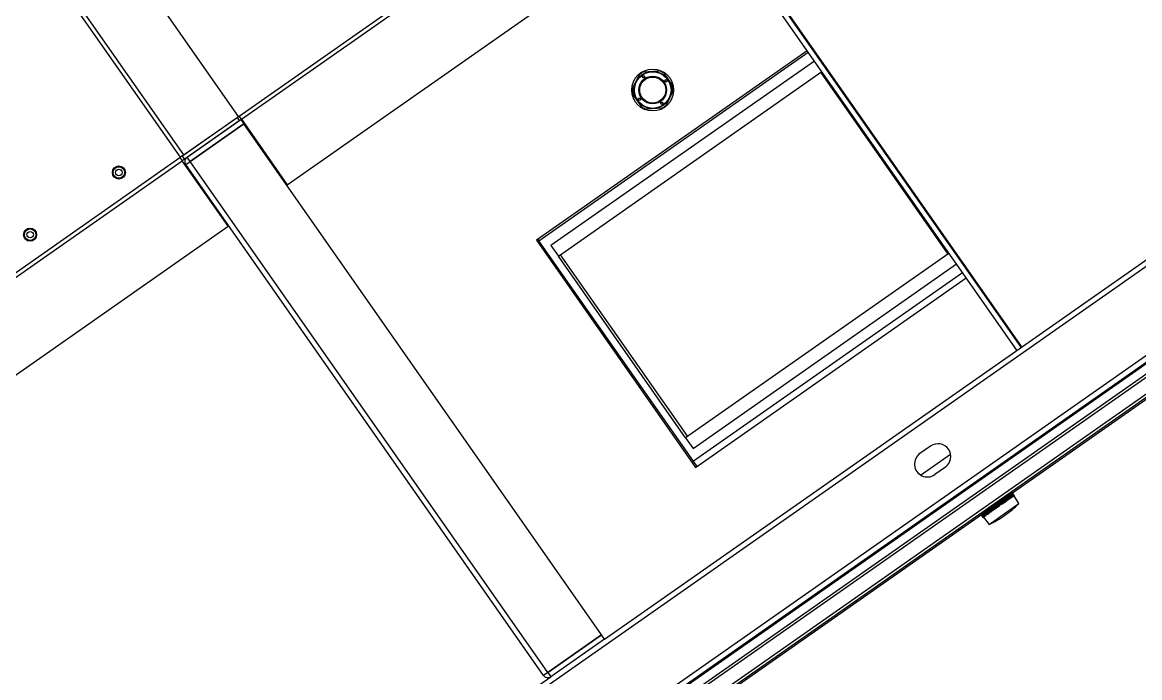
# Model space of a CAD drawing. Header units: millimetres. Extents: x 152904052 to 153933663, y 538271515 to 539240469.
# Drawn here: x 153340539 to 153341405, y 538937604 to 538938112 of the extents above; entities that cross this region are included whole.
import ezdxf

# ---------------------------------------------------------------- set-up
doc = ezdxf.new("R2010")
doc.units = ezdxf.units.MM
doc.layers.add('POWR', color=5, linetype='Continuous')

msp = doc.modelspace()

# ---------------------------------------------------------------- linework, layer by layer
at = {"layer": 'POWR', "color": 7}
for p, q in [((153340707.28, 538938039.05), (153341551.83, 538938630.4)), ((153340709.06, 538938036.51), (153341553.6, 538938627.86)), ((153340744.56, 538937985.8), (153341589.11, 538938577.16)), ((153340706.87, 538938038.76), (153340520.11, 538938305.47)), ((153340661.82, 538938007.21), (153340475.1, 538938273.87)), ((153340664.36, 538938008.99), (153340477.6, 538938275.71)), ((153340072.6, 538936985.83), (153341868.18, 538938243.11)), ((153340990.56, 538937633.61), (153341836.34, 538938225.82)), ((153341310.24, 538937857.44), (153341063.83, 538938209.35)), ((153341313.51, 538937859.74), (153341067.1, 538938211.65)), ((153341067.51, 538938211.93), (153341313.92, 538937860.03)), ((153340122.38, 538936951.35), (153341883.55, 538938184.54)), ((153341014.32, 538937561.68), (153341905.97, 538938186.16)), ((153341015.47, 538937560.04), (153341907.12, 538938184.52)), ((153340124.73, 538936947.99), (153341885.91, 538938181.18)), ((153341915.59, 538938177.14), (153341019.51, 538937549.56)), ((153341882.5, 538938177.33), (153341032.63, 538937582.25)), ((153341915.08, 538938174.22), (153341022.43, 538937549.04)), ((153341823.79, 538938108.63), (153341306.89, 538937746.69)), ((153341147.63, 538938089.67), (153340937.8, 538937942.75)), ((153340939.75, 538937942.41), (153341148.43, 538938088.53)), ((153341153.25, 538938081.65), (153340949.07, 538937938.68)), ((153340954.81, 538937930.49), (153341158.98, 538938073.45)), ((153341012.25, 538938060.01), (153341017.37, 538938070.82)), ((153341020.79, 538938073.17), (153341032.71, 538938074.13)), ((153341036.45, 538938072.35), (153341043.24, 538938062.51)), ((153341256.94, 538937932.07), (153341158.29, 538938072.97)), ((153341019.37, 538938046.04), (153341012.58, 538938055.88)), ((153341043.57, 538938058.38), (153341038.44, 538938047.57)), ((153341035.03, 538938045.22), (153341023.11, 538938044.26)), ((153340663.05, 538938008.07), (153340705.64, 538938037.9)), ((153340664.36, 538938008.99), (153340706.87, 538938038.76)), ((153340666.9, 538938007.11), (153340708.59, 538938036.3)), ((153340705.64, 538938037.9), (153340707.36, 538938035.44)), ((153340706.87, 538938038.76), (153340707.28, 538938039.05)), ((153340709.06, 538938036.51), (153340707.28, 538938039.05)), ((153340708.59, 538938036.3), (153340709, 538938036.59)), ((153340708.59, 538938036.3), (153340710.89, 538938033.02)), ((153340709.06, 538938036.51), (153340744.56, 538937985.8)), ((153340664.77, 538938005.62), (153340707.36, 538938035.44)), ((153340669.19, 538938003.83), (153340710.89, 538938033.02)), ((153340710.94, 538938032.94), (153340669.25, 538938003.75)), ((153340988.21, 538937636.96), (153340710.94, 538938032.94)), ((153340686.61, 538938015.91), (153340686.56, 538938015.99)), ((153340686.72, 538938016.1), (153340686.78, 538938016.02)), ((153340688.36, 538938017.25), (153340688.42, 538938017.17)), ((153340690.05, 538938018.32), (153340690, 538938018.4)), ((153340690.16, 538938018.51), (153340690.22, 538938018.43)), ((153339816.86, 538937415.57), (153340661.41, 538938006.93)), ((153339818.64, 538937413.03), (153340663.19, 538938004.39)), ((153340661.41, 538938006.93), (153340661.82, 538938007.21)), ((153340661.41, 538938006.93), (153340663.19, 538938004.39)), ((153340663.05, 538938008.07), (153340661.82, 538938007.21)), ((153340663.05, 538938008.07), (153340664.77, 538938005.62)), ((153340663.13, 538938004.47), (153340664.77, 538938005.62)), ((153340698.69, 538937953.68), (153340663.19, 538938004.39)), ((153340665.89, 538938001.4), (153340669.25, 538938003.75)), ((153340943.16, 538937605.42), (153340665.89, 538938001.4)), ((153340669.19, 538938003.83), (153340666.9, 538938007.11)), ((153340946.51, 538937607.77), (153340669.25, 538938003.75)), ((153339854.14, 538937362.32), (153340698.69, 538937953.68)), ((153340937.8, 538937942.75), (153341061.12, 538937766.63)), ((153340938.6, 538937941.61), (153340939.75, 538937942.41)), ((153340938.95, 538937943.56), (153340939.75, 538937942.41)), ((153341059.51, 538937771.37), (153340939.75, 538937942.41)), ((153340949.07, 538937938.68), (153340954.81, 538937930.49)), ((153341257.64, 538937932.56), (153341053.46, 538937789.6)), ((153341053.46, 538937789.6), (153340954.81, 538937930.49)), ((153340956.12, 538937931.41), (153341054.78, 538937790.51)), ((153341059.2, 538937781.41), (153341263.37, 538937924.37)), ((153341268.19, 538937917.49), (153341059.51, 538937771.37)), ((153341061.12, 538937766.63), (153341270.95, 538937913.56)), ((153341384.42, 538937802.44), (153341384.36, 538937802.53)), ((153341389.03, 538937805.67), (153341388.97, 538937805.76)), ((153341390.5, 538937806.71), (153341390.45, 538937806.79)), ((153341391.56, 538937807.45), (153341391.5, 538937807.53)), ((153341393.58, 538937808.86), (153341393.52, 538937808.94)), ((153341371.59, 538937793.46), (153341371.53, 538937793.54)), ((153341373.87, 538937795.05), (153341373.81, 538937795.13)), ((153341376.71, 538937797.04), (153341376.65, 538937797.12)), ((153341053.46, 538937789.6), (153341059.2, 538937781.41)), ((153341364.53, 538937788.52), (153341364.48, 538937788.6)), ((153341366.65, 538937790), (153341366.59, 538937790.08)), ((153341368.25, 538937791.12), (153341368.19, 538937791.2)), ((153341369.48, 538937791.98), (153341369.42, 538937792.06)), ((153341370.54, 538937792.72), (153341370.48, 538937792.8)), ((153341243.34, 538937783.14), (153341235.15, 538937777.4)), ((153341235.6, 538937760.72), (153341258.86, 538937777.01)), ((153341351.79, 538937779.59), (153341351.73, 538937779.67)), ((153341358.93, 538937784.59), (153341358.88, 538937784.68)), ((153341058.37, 538937770.57), (153341059.51, 538937771.37)), ((153341062.27, 538937767.44), (153341059.51, 538937771.37)), ((153341336.84, 538937769.12), (153341336.78, 538937769.2)), ((153341337.94, 538937769.89), (153341337.89, 538937769.98)), ((153341344.65, 538937774.59), (153341344.59, 538937774.67)), ((153341254.81, 538937766.75), (153341246.62, 538937761.02)), ((153341325.87, 538937761.44), (153341325.81, 538937761.52)), ((153341326.97, 538937762.21), (153341326.91, 538937762.29)), ((153341327.94, 538937762.89), (153341327.88, 538937762.97)), ((153341329.63, 538937764.07), (153341329.57, 538937764.15)), ((153341330.85, 538937764.93), (153341330.79, 538937765.01)), ((153341331.91, 538937765.66), (153341331.85, 538937765.75)), ((153341332.96, 538937766.4), (153341332.9, 538937766.49)), ((153341309.75, 538937750.15), (153341309.69, 538937750.23)), ((153341312.02, 538937751.74), (153341311.96, 538937751.82)), ((153341314.29, 538937753.33), (153341314.24, 538937753.41)), ((153341315.99, 538937754.52), (153341315.93, 538937754.6)), ((153341316.96, 538937755.19), (153341316.9, 538937755.28)), ((153341318.06, 538937755.97), (153341318, 538937756.05)), ((153341319.16, 538937756.74), (153341319.1, 538937756.82)), ((153341299.33, 538937738.46), (153341297.24, 538937741.51)), ((153341297.27, 538937741.53), (153341299.39, 538937738.5)), ((153341299.59, 538937738.64), (153341297.47, 538937741.67)), ((153341300.12, 538937739.01), (153341298.03, 538937742.06)), ((153341298.07, 538937742.09), (153341300.2, 538937739.06)), ((153341300.39, 538937739.2), (153341298.27, 538937742.23)), ((153341300.89, 538937739.55), (153341298.81, 538937742.61)), ((153341298.86, 538937742.64), (153341300.98, 538937739.61)), ((153341301.17, 538937739.74), (153341299.05, 538937742.77)), ((153341299.46, 538937742.94), (153341299.4, 538937743.02)), ((153341301.63, 538937740.07), (153341299.56, 538937743.13)), ((153341299.62, 538937743.17), (153341301.74, 538937740.14)), ((153341301.92, 538937740.27), (153341299.8, 538937743.3)), ((153341302.35, 538937740.57), (153341300.29, 538937743.64)), ((153341300.35, 538937743.69), (153341302.47, 538937740.66)), ((153341300.53, 538937743.81), (153341302.65, 538937740.78)), ((153341303.04, 538937741.06), (153341300.98, 538937744.13)), ((153341301.06, 538937744.18), (153341303.18, 538937741.15)), ((153341301.22, 538937744.3), (153341303.34, 538937741.27)), ((153341303.7, 538937741.52), (153341301.65, 538937744.59)), ((153341301.72, 538937744.65), (153341303.85, 538937741.62)), ((153341301.88, 538937744.76), (153341304, 538937741.73)), ((153341304.32, 538937741.95), (153341302.27, 538937745.03)), ((153341302.36, 538937745.09), (153341304.48, 538937742.06)), ((153341304.63, 538937742.17), (153341302.51, 538937745.2)), ((153341304.9, 538937742.36), (153341302.86, 538937745.44)), ((153341302.95, 538937745.51), (153341305.07, 538937742.48)), ((153341303.09, 538937745.6), (153341305.21, 538937742.57)), ((153341305.44, 538937742.74), (153341303.4, 538937745.82)), ((153341303.5, 538937745.89), (153341305.62, 538937742.86)), ((153341305.75, 538937742.95), (153341303.63, 538937745.98)), ((153341303.85, 538937741.62), (153341303.7, 538937741.52)), ((153341304, 538937741.73), (153341303.85, 538937741.62)), ((153341305.94, 538937743.08), (153341303.9, 538937746.17)), ((153341304, 538937746.24), (153341306.12, 538937743.21)), ((153341304.12, 538937746.33), (153341306.24, 538937743.29)), ((153341304.48, 538937742.06), (153341304.32, 538937741.95)), ((153341306.38, 538937743.39), (153341304.35, 538937746.49)), ((153341304.46, 538937746.56), (153341306.58, 538937743.53)), ((153341304.48, 538937742.06), (153341304.63, 538937742.17)), ((153341306.68, 538937743.6), (153341304.56, 538937746.64)), ((153341306.78, 538937743.67), (153341304.75, 538937746.77)), ((153341304.86, 538937746.85), (153341306.98, 538937743.82)), ((153341305.07, 538937742.48), (153341304.9, 538937742.36)), ((153341304.95, 538937746.91), (153341307.07, 538937743.88)), ((153341305.21, 538937742.57), (153341305.07, 538937742.48)), ((153341307.13, 538937743.91), (153341305.15, 538937746.94)), ((153341305.21, 538937747.09), (153341307.34, 538937744.06)), ((153341307.41, 538937744.12), (153341305.29, 538937747.15)), ((153341307.42, 538937744.12), (153341305.4, 538937747.22)), ((153341305.62, 538937742.86), (153341305.44, 538937742.74)), ((153341305.51, 538937747.3), (153341307.64, 538937744.27)), ((153341305.58, 538937747.35), (153341307.7, 538937744.32)), ((153341305.62, 538937742.86), (153341305.75, 538937742.95)), ((153341306.81, 538937745.58), (153341305.64, 538937747.39)), ((153341305.76, 538937747.47), (153341307.88, 538937744.44)), ((153341305.81, 538937747.51), (153341307.93, 538937744.48)), ((153341306.11, 538937747.07), (153341305.82, 538937747.52)), ((153341305.94, 538937747.6), (153341308.06, 538937744.57)), ((153341306.12, 538937743.21), (153341305.94, 538937743.08)), ((153341308.1, 538937744.6), (153341305.98, 538937747.63)), ((153341306.07, 538937747.69), (153341308.19, 538937744.66)), ((153341308.22, 538937744.68), (153341306.09, 538937747.71)), ((153341306.24, 538937743.29), (153341306.12, 538937743.21)), ((153341306.14, 538937747.74), (153341308.26, 538937744.71)), ((153341306.15, 538937747.75), (153341308.28, 538937744.72)), ((153341308.27, 538937744.72), (153341306.15, 538937747.75)), ((153341306.15, 538937747.75), (153341308.27, 538937744.72)), ((153341306.58, 538937743.53), (153341306.38, 538937743.39)), ((153341306.58, 538937743.53), (153341306.68, 538937743.6)), ((153341306.98, 538937743.82), (153341306.78, 538937743.67)), ((153341307.07, 538937743.88), (153341306.98, 538937743.82)), ((153341307.08, 538937748.28), (153341307.03, 538937748.36)), ((153341307.34, 538937744.06), (153341307.13, 538937743.91)), ((153341307.34, 538937744.06), (153341307.41, 538937744.12)), ((153341307.64, 538937744.27), (153341307.42, 538937744.12)), ((153341307.7, 538937744.32), (153341307.64, 538937744.27)), ((153341307.88, 538937744.44), (153341307.7, 538937744.32)), ((153341307.93, 538937744.48), (153341307.88, 538937744.44)), ((153341308.06, 538937744.57), (153341307.93, 538937744.48)), ((153341308.05, 538937748.96), (153341307.99, 538937749.04)), ((153341311.88, 538937738.66), (153341308.05, 538937744.56)), ((153341308.06, 538937744.57), (153341308.1, 538937744.6)), ((153341308.19, 538937744.66), (153341308.1, 538937744.6)), ((153341308.19, 538937744.66), (153341308.22, 538937744.68)), ((153341308.26, 538937744.71), (153341308.22, 538937744.68)), ((153341308.26, 538937744.71), (153341308.27, 538937744.72)), ((153341308.28, 538937744.72), (153341308.27, 538937744.72)), ((153341308.27, 538937744.72), (153341308.27, 538937744.72)), ((153341285.06, 538937732.97), (153341287.18, 538937729.94)), ((153341285.18, 538937732.94), (153341285.12, 538937733.02)), ((153341287.31, 538937730.04), (153341285.19, 538937733.07)), ((153341285.28, 538937733.13), (153341287.48, 538937730.16)), ((153341285.63, 538937733.38), (153341287.75, 538937730.35)), ((153341287.9, 538937730.45), (153341285.78, 538937733.48)), ((153341285.86, 538937733.54), (153341288.06, 538937730.56)), ((153341286.25, 538937733.81), (153341288.37, 538937730.78)), ((153341288.53, 538937730.89), (153341286.4, 538937733.92)), ((153341286.48, 538937733.97), (153341288.67, 538937730.99)), ((153341286.9, 538937734.27), (153341289.02, 538937731.24)), ((153341289.19, 538937731.35), (153341287.07, 538937734.38)), ((153341287.14, 538937734.43), (153341289.32, 538937731.45)), ((153341287.59, 538937734.75), (153341289.71, 538937731.72)), ((153341287.77, 538937734.87), (153341289.89, 538937731.84)), ((153341287.83, 538937734.92), (153341290.01, 538937731.93)), ((153341288.22, 538937735.07), (153341288.16, 538937735.15)), ((153341288.31, 538937735.26), (153341290.44, 538937732.23)), ((153341290.62, 538937732.35), (153341288.49, 538937735.38)), ((153341288.55, 538937735.42), (153341290.73, 538937732.43)), ((153341289.06, 538937735.78), (153341291.19, 538937732.75)), ((153341289.25, 538937735.91), (153341291.37, 538937732.88)), ((153341289.3, 538937735.95), (153341291.47, 538937732.95)), ((153341289.84, 538937736.33), (153341291.96, 538937733.29)), ((153341290.04, 538937736.35), (153341289.99, 538937736.43)), ((153341290.03, 538937736.46), (153341292.15, 538937733.43)), ((153341290.07, 538937736.49), (153341292.23, 538937733.48)), ((153341290.63, 538937736.88), (153341292.76, 538937733.85)), ((153341292.95, 538937733.99), (153341290.83, 538937737.02)), ((153341290.87, 538937737.04), (153341293.02, 538937734.03)), ((153341291.37, 538937732.88), (153341291.19, 538937732.75)), ((153341291.37, 538937732.88), (153341291.47, 538937732.95)), ((153341291.45, 538937737.45), (153341293.57, 538937734.42)), ((153341293.77, 538937734.56), (153341291.65, 538937737.59)), ((153341291.67, 538937737.61), (153341293.82, 538937734.6)), ((153341292.15, 538937733.43), (153341291.96, 538937733.29)), ((153341292.15, 538937733.43), (153341292.23, 538937733.48)), ((153341292.32, 538937737.94), (153341292.26, 538937738.02)), ((153341292.27, 538937738.03), (153341294.4, 538937735)), ((153341292.48, 538937738.17), (153341294.6, 538937735.14)), ((153341292.49, 538937738.18), (153341294.63, 538937735.16)), ((153341292.76, 538937733.85), (153341292.95, 538937733.99)), ((153341293.02, 538937734.03), (153341292.95, 538937733.99)), ((153341293.11, 538937738.61), (153341295.23, 538937735.58)), ((153341293.31, 538937738.76), (153341295.43, 538937735.73)), ((153341293.32, 538937738.76), (153341295.45, 538937735.74)), ((153341293.57, 538937734.42), (153341293.77, 538937734.56)), ((153341293.82, 538937734.6), (153341293.77, 538937734.56)), ((153341293.95, 538937739.2), (153341296.07, 538937736.17)), ((153341294.15, 538937739.35), (153341294.15, 538937739.35)), ((153341294.15, 538937739.35), (153341296.28, 538937736.32)), ((153341296.27, 538937736.32), (153341294.15, 538937739.35)), ((153341294.6, 538937735.14), (153341294.4, 538937735)), ((153341294.59, 538937739.53), (153341294.53, 538937739.61)), ((153341294.6, 538937735.14), (153341294.63, 538937735.16)), ((153341294.79, 538937739.79), (153341294.78, 538937739.79)), ((153341296.89, 538937736.75), (153341294.78, 538937739.79)), ((153341294.79, 538937739.79), (153341296.91, 538937736.76)), ((153341297.11, 538937736.9), (153341294.99, 538937739.93)), ((153341295.43, 538937735.73), (153341295.23, 538937735.58)), ((153341295.43, 538937735.73), (153341295.45, 538937735.74)), ((153341297.72, 538937737.32), (153341295.61, 538937740.37)), ((153341295.62, 538937740.38), (153341297.75, 538937737.35)), ((153341297.95, 538937737.49), (153341295.83, 538937740.52)), ((153341296.07, 538937736.17), (153341296.27, 538937736.32)), ((153341296.27, 538937736.32), (153341296.28, 538937736.32)), ((153341298.53, 538937737.89), (153341296.43, 538937740.94)), ((153341296.45, 538937740.96), (153341298.58, 538937737.93)), ((153341296.65, 538937741.1), (153341298.78, 538937738.07)), ((153341296.91, 538937736.76), (153341296.89, 538937736.75)), ((153341296.91, 538937736.76), (153341297.11, 538937736.9)), ((153341297.75, 538937737.35), (153341297.72, 538937737.32)), ((153341297.75, 538937737.35), (153341297.95, 538937737.49)), ((153341298.58, 538937737.93), (153341298.53, 538937737.89)), ((153341298.78, 538937738.07), (153341298.58, 538937737.93)), ((153341299.39, 538937738.5), (153341299.33, 538937738.46)), ((153341299.39, 538937738.5), (153341299.59, 538937738.64)), ((153341300.2, 538937739.06), (153341300.12, 538937739.01)), ((153341300.2, 538937739.06), (153341300.39, 538937739.2)), ((153341300.98, 538937739.61), (153341300.89, 538937739.55)), ((153341300.98, 538937739.61), (153341301.17, 538937739.74)), ((153341301.42, 538937731.33), (153341311.88, 538937738.66)), ((153341301.74, 538937740.14), (153341301.63, 538937740.07)), ((153341301.74, 538937740.14), (153341301.92, 538937740.27)), ((153341302.47, 538937740.66), (153341302.35, 538937740.57)), ((153341302.65, 538937740.78), (153341302.47, 538937740.66)), ((153341303.18, 538937741.15), (153341303.04, 538937741.06)), ((153341303.34, 538937741.27), (153341303.18, 538937741.15)), ((153341282.81, 538937729.83), (153341042.64, 538937561.66)), ((153341274.44, 538937725.42), (153341274.38, 538937725.5)), ((153341276.35, 538937726.75), (153341276.29, 538937726.84)), ((153341282.08, 538937730.89), (153341284.2, 538937727.86)), ((153341284.2, 538937727.86), (153341282.08, 538937730.89)), ((153341282.08, 538937730.89), (153341284.2, 538937727.86)), ((153341282.12, 538937730.92), (153341284.25, 538937727.89)), ((153341284.27, 538937727.9), (153341282.14, 538937730.94)), ((153341282.23, 538937731), (153341284.35, 538937727.96)), ((153341284.39, 538937727.99), (153341282.26, 538937731.02)), ((153341282.38, 538937731.1), (153341282.55, 538937730.88)), ((153341282.39, 538937731.11), (153341284.51, 538937728.08)), ((153341282.44, 538937731.14), (153341284.56, 538937728.11)), ((153341282.56, 538937731.23), (153341283.7, 538937729.71)), ((153341282.61, 538937731.26), (153341284.73, 538937728.23)), ((153341284.8, 538937728.28), (153341282.67, 538937731.31)), ((153341282.79, 538937731.39), (153341284.94, 538937728.53)), ((153341282.89, 538937731.46), (153341285.01, 538937728.43)), ((153341285.09, 538937728.48), (153341282.96, 538937731.51)), ((153341283.08, 538937731.59), (153341285.3, 538937728.63)), ((153341283.22, 538937731.69), (153341285.34, 538937728.66)), ((153341285.43, 538937728.72), (153341283.31, 538937731.75)), ((153341283.42, 538937731.83), (153341285.64, 538937728.87)), ((153341283.6, 538937731.96), (153341285.73, 538937728.93)), ((153341285.83, 538937729), (153341283.71, 538937732.03)), ((153341283.81, 538937732.1), (153341286.03, 538937729.14)), ((153341284.04, 538937732.26), (153341286.16, 538937729.23)), ((153341286.28, 538937729.31), (153341284.15, 538937732.34)), ((153341284.2, 538937727.86), (153341284.25, 538937727.89)), ((153341284.2, 538937727.86), (153341284.2, 538937727.86)), ((153341284.25, 538937732.41), (153341286.47, 538937729.45)), ((153341284.25, 538937727.89), (153341284.27, 538937727.9)), ((153341284.27, 538937727.9), (153341284.35, 538937727.96)), ((153341284.35, 538937727.96), (153341284.39, 538937727.99)), ((153341284.51, 538937728.08), (153341284.39, 538937727.99)), ((153341284.42, 538937728.02), (153341288.66, 538937722.4)), ((153341284.56, 538937728.11), (153341284.51, 538937728.08)), ((153341284.52, 538937732.6), (153341286.65, 538937729.57)), ((153341284.56, 538937728.11), (153341284.73, 538937728.23)), ((153341286.77, 538937729.66), (153341284.65, 538937732.69)), ((153341284.73, 538937728.23), (153341284.8, 538937728.28)), ((153341284.75, 538937732.76), (153341286.95, 538937729.79)), ((153341285.01, 538937728.43), (153341284.8, 538937728.28)), ((153341285.01, 538937728.43), (153341285.09, 538937728.48)), ((153341285.09, 538937728.48), (153341285.3, 538937728.63)), ((153341285.34, 538937728.66), (153341285.43, 538937728.72)), ((153341285.64, 538937728.87), (153341285.43, 538937728.72)), ((153341285.73, 538937728.93), (153341285.83, 538937729)), ((153341285.83, 538937729), (153341286.03, 538937729.14)), ((153341286.16, 538937729.23), (153341286.28, 538937729.31)), ((153341286.28, 538937729.31), (153341286.47, 538937729.45)), ((153341286.65, 538937729.57), (153341286.77, 538937729.66)), ((153341286.95, 538937729.79), (153341286.77, 538937729.66)), ((153341287.18, 538937729.94), (153341287.31, 538937730.04)), ((153341287.48, 538937730.16), (153341287.31, 538937730.04)), ((153341287.75, 538937730.35), (153341287.9, 538937730.45)), ((153341287.9, 538937730.45), (153341288.06, 538937730.56)), ((153341288.37, 538937730.78), (153341288.53, 538937730.89)), ((153341288.53, 538937730.89), (153341288.67, 538937730.99)), ((153341288.66, 538937722.4), (153341301.42, 538937731.33)), ((153341289.02, 538937731.24), (153341289.19, 538937731.35)), ((153341289.19, 538937731.35), (153341289.32, 538937731.45)), ((153341289.89, 538937731.84), (153341289.71, 538937731.72)), ((153341290.01, 538937731.93), (153341289.89, 538937731.84)), ((153341290.44, 538937732.23), (153341290.62, 538937732.35)), ((153341290.73, 538937732.43), (153341290.62, 538937732.35)), ((153341261.57, 538937716.4), (153341260.47, 538937715.64)), ((153341260.56, 538937715.7), (153341260.5, 538937715.78)), ((153341261.57, 538937716.4), (153341261.51, 538937716.48)), ((153341262.97, 538937717.38), (153341261.57, 538937716.4)), ((153341262.97, 538937717.38), (153341262.91, 538937717.46)), ((153341262.99, 538937717.4), (153341262.93, 538937717.48)), ((153341264.05, 538937718.14), (153341262.99, 538937717.4)), ((153341264.05, 538937718.14), (153341263.99, 538937718.22)), ((153341264.74, 538937718.62), (153341264.05, 538937718.14)), ((153341264.74, 538937718.62), (153341264.68, 538937718.71)), ((153341264.96, 538937718.78), (153341264.74, 538937718.62)), ((153341268.15, 538937721.01), (153341268.09, 538937721.09)), ((153341269.89, 538937722.23), (153341269.84, 538937722.32)), ((153341272.17, 538937723.83), (153341272.11, 538937723.91)), ((153341249.32, 538937707.83), (153341249.26, 538937707.91)), ((153341253.42, 538937710.7), (153341253.36, 538937710.78)), ((153341253.58, 538937710.81), (153341253.52, 538937710.89)), ((153341254.64, 538937711.55), (153341254.58, 538937711.63)), ((153341255.69, 538937712.29), (153341255.64, 538937712.37)), ((153341257.52, 538937713.57), (153341257.46, 538937713.65)), ((153341235.93, 538937698.45), (153341235.87, 538937698.53)), ((153341239.62, 538937701.03), (153341239.56, 538937701.11)), ((153341241.21, 538937702.15), (153341239.76, 538937701.13)), ((153341241.21, 538937702.15), (153341241.16, 538937702.23)), ((153341241.77, 538937702.54), (153341241.71, 538937702.62)), ((153341243.24, 538937703.57), (153341241.77, 538937702.54)), ((153341243.24, 538937703.57), (153341243.19, 538937703.65)), ((153341243.87, 538937704.01), (153341243.24, 538937703.57)), ((153341244.02, 538937704.11), (153341243.96, 538937704.19)), ((153341245.22, 538937704.95), (153341245.16, 538937705.04)), ((153341246.28, 538937705.69), (153341246.22, 538937705.78)), ((153341225.34, 538937691.03), (153341225.28, 538937691.11)), ((153341231.38, 538937695.26), (153341231.33, 538937695.35)), ((153341232.6, 538937696.12), (153341232.54, 538937696.2)), ((153341233.66, 538937696.86), (153341233.6, 538937696.94)), ((153341234.71, 538937697.6), (153341234.66, 538937697.68)), ((153341213.09, 538937682.45), (153341213.03, 538937682.53)), ((153341217.19, 538937685.32), (153341217.13, 538937685.4)), ((153341218.12, 538937685.97), (153341218.06, 538937686.05)), ((153341199.85, 538937673.18), (153341199.79, 538937673.26)), ((153341205.94, 538937677.45), (153341205.89, 538937677.53)), ((153341188.61, 538937665.3), (153341188.55, 538937665.39)), ((153341192.71, 538937668.18), (153341192.65, 538937668.26)), ((153341193.76, 538937668.92), (153341193.71, 538937669)), ((153341196.81, 538937671.05), (153341196.75, 538937671.13)), ((153341174.22, 538937655.23), (153341174.16, 538937655.31)), ((153341177.26, 538937657.36), (153341177.2, 538937657.44)), ((153341178.78, 538937658.42), (153341178.72, 538937658.5)), ((153341180.3, 538937659.49), (153341180.25, 538937659.57)), ((153341185.57, 538937663.17), (153341185.51, 538937663.26)), ((153341166.02, 538937649.48), (153341165.96, 538937649.57)), ((153341167.54, 538937650.55), (153341167.48, 538937650.63)), ((153341169.06, 538937651.61), (153341169, 538937651.7)), ((153341172.1, 538937653.75), (153341172.05, 538937653.83)), ((153341173.16, 538937654.49), (153341173.1, 538937654.57)), ((153341152.94, 538937640.32), (153341152.88, 538937640.4)), ((153341157.04, 538937643.19), (153341156.98, 538937643.27)), ((153341160.08, 538937645.32), (153341160.02, 538937645.41)), ((153340946.51, 538937607.77), (153340988.21, 538937636.96)), ((153340988.27, 538937636.88), (153340946.57, 538937607.69)), ((153340990.56, 538937633.61), (153340948.87, 538937604.41)), ((153340990.56, 538937633.61), (153340988.27, 538937636.88)), ((153341137.33, 538937629.39), (153341137.27, 538937629.47)), ((153341140.37, 538937631.52), (153341140.31, 538937631.6)), ((153340965.74, 538937621.11), (153340965.68, 538937621.19)), ((153340967.38, 538937622.26), (153340967.32, 538937622.34)), ((153340967.33, 538937622.34), (153340967.38, 538937622.26)), ((153340967.49, 538937622.45), (153340967.54, 538937622.37)), ((153341129.13, 538937623.65), (153341129.07, 538937623.73)), ((153341133.23, 538937626.52), (153341133.17, 538937626.6)), ((153341135.5, 538937628.11), (153341135.44, 538937628.19)), ((153340963.94, 538937619.85), (153340963.88, 538937619.93)), ((153340964.04, 538937620.04), (153340964.1, 538937619.96)), ((153341112.11, 538937611.73), (153341112.05, 538937611.81)), ((153341113.17, 538937612.47), (153341113.11, 538937612.55)), ((153341114.22, 538937613.21), (153341114.16, 538937613.29)), ((153341117.27, 538937615.34), (153341117.21, 538937615.42)), ((153340099.73, 538937009.84), (153340948.87, 538937604.41)), ((153340946.51, 538937607.77), (153340943.16, 538937605.42)), ((153340946.57, 538937607.69), (153340948.87, 538937604.41)), ((153341106.02, 538937607.47), (153341105.97, 538937607.55)), ((153341109.07, 538937609.6), (153341109.01, 538937609.68))]:
    msp.add_line(p, q, dxfattribs=at)
for centre, radius in [((153341027.91, 538938059.19), 16.25), ((153341027.91, 538938059.19), 14.5), ((153341027.91, 538938059.19), 14.21), ((153341027.91, 538938059.19), 10.79), ((153341027.91, 538938059.19), 10.09), ((153340614.04, 538937995.24), 5.06), ((153340614.04, 538937995.24), 4.44), ((153340614.04, 538937995.24), 2.5), ((153340545.23, 538937947.06), 5.06), ((153340545.23, 538937947.06), 4.44), ((153340545.23, 538937947.06), 2.5)]:
    msp.add_circle(centre, radius, dxfattribs=at)
for centre, radius, start, end in [((153341027.91, 538938059.19), 15.68, 117.0092, 132.18946), ((153341027.91, 538938059.19), 15.68, 57.0092, 72.18946), ((153341027.91, 538938059.19), 15.68, 357.00919, 12.18945), ((153341027.91, 538938059.19), 15.68, 177.00919, 192.18945), ((153341027.91, 538938059.19), 15.68, 237.0092, 252.18946), ((153341027.91, 538938059.19), 15.68, 297.0092, 312.18946), ((153340669.25, 538938003.75), 4.1, 124.99999, 214.99999), ((153340669.25, 538938003.75), 0.1, 124.99999, 214.99999), ((153341249.08, 538937774.95), 10, 304.99999, 124.99999), ((153341240.89, 538937769.21), 10, 124.99999, 304.99999), ((153341255.1, 538937795.02), 80, 305.00603, 315.21239), ((153341255.1, 538937795.02), 80, 294.79969, 305.00603), ((153340946.51, 538937607.77), 4.1, 214.99999, 304.99999), ((153340946.51, 538937607.77), 0.1, 214.99999, 304.99999)]:
    msp.add_arc(centre, radius, start, end, dxfattribs=at)
for points, knots in [([(153341020.87, 538938068.55), (153341020.94, 538938068.56), (153341021.09, 538938068.58), (153341021.31, 538938068.68), (153341021.49, 538938068.82), (153341021.63, 538938069.01), (153341021.72, 538938069.25), (153341021.73, 538938069.57), (153341021.6, 538938069.89), (153341021.34, 538938070.14), (153341021.03, 538938070.26), (153341020.76, 538938070.27), (153341020.53, 538938070.21), (153341020.33, 538938070.1), (153341020.18, 538938069.95), (153341020.07, 538938069.75), (153341020, 538938069.47), (153341020.03, 538938069.14), (153341020.2, 538938068.83), (153341020.48, 538938068.59), (153341020.75, 538938068.57), (153341020.87, 538938068.55)], [0, 0, 0, 0, 0.037655, 0.075529, 0.109622, 0.142408, 0.18759, 0.24856, 0.329431, 0.41155, 0.474655, 0.51947, 0.554483, 0.589706, 0.620506, 0.652427, 0.702904, 0.774298, 0.847915, 0.935622, 1, 1, 1, 1]), ([(153341037.87, 538938065.55), (153341037.96, 538938065.51), (153341038.18, 538938065.43), (153341038.51, 538938065.47), (153341038.84, 538938065.66), (153341039.05, 538938065.96), (153341039.13, 538938066.28), (153341039.11, 538938066.53), (153341039.03, 538938066.75), (153341038.9, 538938066.92), (153341038.73, 538938067.07), (153341038.49, 538938067.18), (153341038.16, 538938067.21), (153341037.81, 538938067.11), (153341037.54, 538938066.87), (153341037.39, 538938066.58), (153341037.37, 538938066.3), (153341037.42, 538938066.05), (153341037.54, 538938065.83), (153341037.7, 538938065.66), (153341037.81, 538938065.59), (153341037.87, 538938065.55)], [0, 0, 0, 0, 0.0522296, 0.1192148, 0.2044654, 0.2903646, 0.3432844, 0.3835814, 0.4161898, 0.448914, 0.4793535, 0.5214007, 0.5803525, 0.661164, 0.7433981, 0.8083834, 0.8562705, 0.8942785, 0.9325084, 0.9658413, 1, 1, 1, 1]), ([(153341017.21, 538938051.27), (153341017.33, 538938051.24), (153341017.6, 538938051.16), (153341017.96, 538938051.27), (153341018.25, 538938051.48), (153341018.41, 538938051.76), (153341018.45, 538938052.05), (153341018.4, 538938052.31), (153341018.3, 538938052.53), (153341018.14, 538938052.71), (153341017.95, 538938052.85), (153341017.69, 538938052.94), (153341017.37, 538938052.94), (153341017.04, 538938052.78), (153341016.8, 538938052.5), (153341016.7, 538938052.19), (153341016.7, 538938051.92), (153341016.76, 538938051.69), (153341016.88, 538938051.5), (153341017.04, 538938051.35), (153341017.15, 538938051.3), (153341017.21, 538938051.27)], [0, 0, 0, 0, 0.0672662, 0.1456476, 0.2259598, 0.2945474, 0.3443662, 0.3835245, 0.4229393, 0.4567117, 0.4897052, 0.5361126, 0.5989629, 0.6814487, 0.7649929, 0.8246243, 0.8679071, 0.9020424, 0.9363559, 0.9669475, 1, 1, 1, 1]), ([(153341035.11, 538938048.14), (153341035.17, 538938048.15), (153341035.3, 538938048.18), (153341035.49, 538938048.29), (153341035.63, 538938048.44), (153341035.75, 538938048.64), (153341035.82, 538938048.92), (153341035.78, 538938049.24), (153341035.62, 538938049.56), (153341035.35, 538938049.77), (153341035.04, 538938049.85), (153341034.79, 538938049.82), (153341034.57, 538938049.74), (153341034.38, 538938049.61), (153341034.24, 538938049.45), (153341034.13, 538938049.24), (153341034.07, 538938048.96), (153341034.14, 538938048.65), (153341034.35, 538938048.35), (153341034.65, 538938048.16), (153341034.93, 538938048.12), (153341035.07, 538938048.13), (153341035.11, 538938048.14)], [0, 0, 0, 0, 0.032752, 0.06566, 0.096359, 0.128239, 0.178564, 0.249759, 0.323184, 0.410832, 0.464034, 0.505856, 0.540618, 0.575489, 0.608047, 0.643003, 0.696435, 0.769015, 0.843405, 0.93108, 0.98189, 1, 1, 1, 1])]:
    msp.add_open_spline(points, degree=3, knots=knots, dxfattribs=at)

doc.saveas('drawing.dxf')
